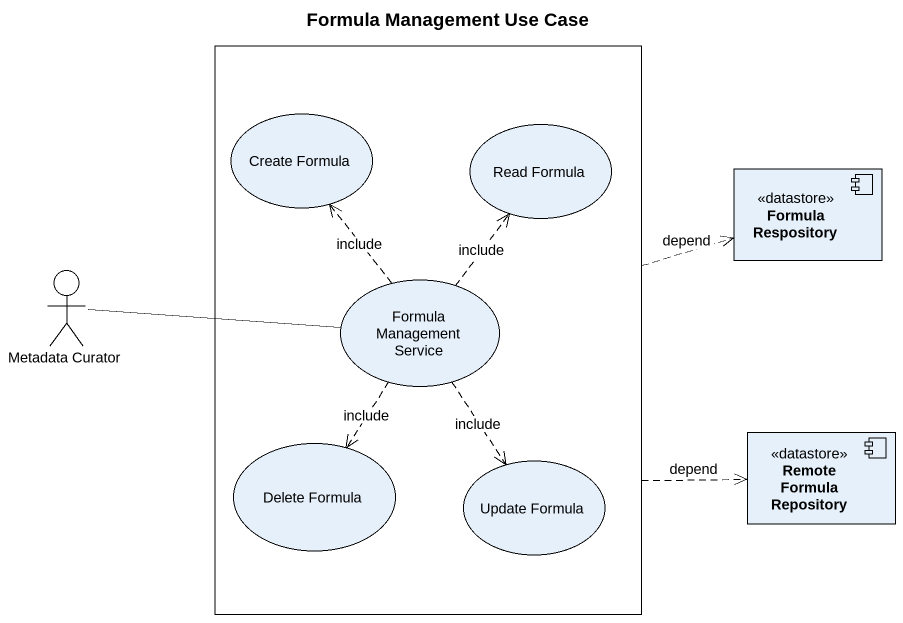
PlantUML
@startuml
title Formula Management Use Case
rectangle " " as rectangle1 {
  usecase "Create Formula" as Create_Formula
  usecase "Read Formula" as Read_Formula
  usecase "Formula Management Service" as Formula_Management_Service
  usecase "Delete Formula" as Delete_Formula
  usecase "Update Formula" as Update_Formula
}
component "Formula Respository" as Formula_Respository <<datastore>>
actor "Metadata Curator" as Metadata_Curator
component "Remote Formula Repository" as Remote_Formula_Repository <<datastore>>
rectangle1 .right.> Formula_Respository : depend
rectangle1 .right.> Remote_Formula_Repository : depend
Metadata_Curator -right- Formula_Management_Service
Formula_Management_Service .up.> Create_Formula : include
Formula_Management_Service .up.> Read_Formula : include
Formula_Management_Service ..> Delete_Formula : include
Formula_Management_Service ..> Update_Formula : include
@enduml
